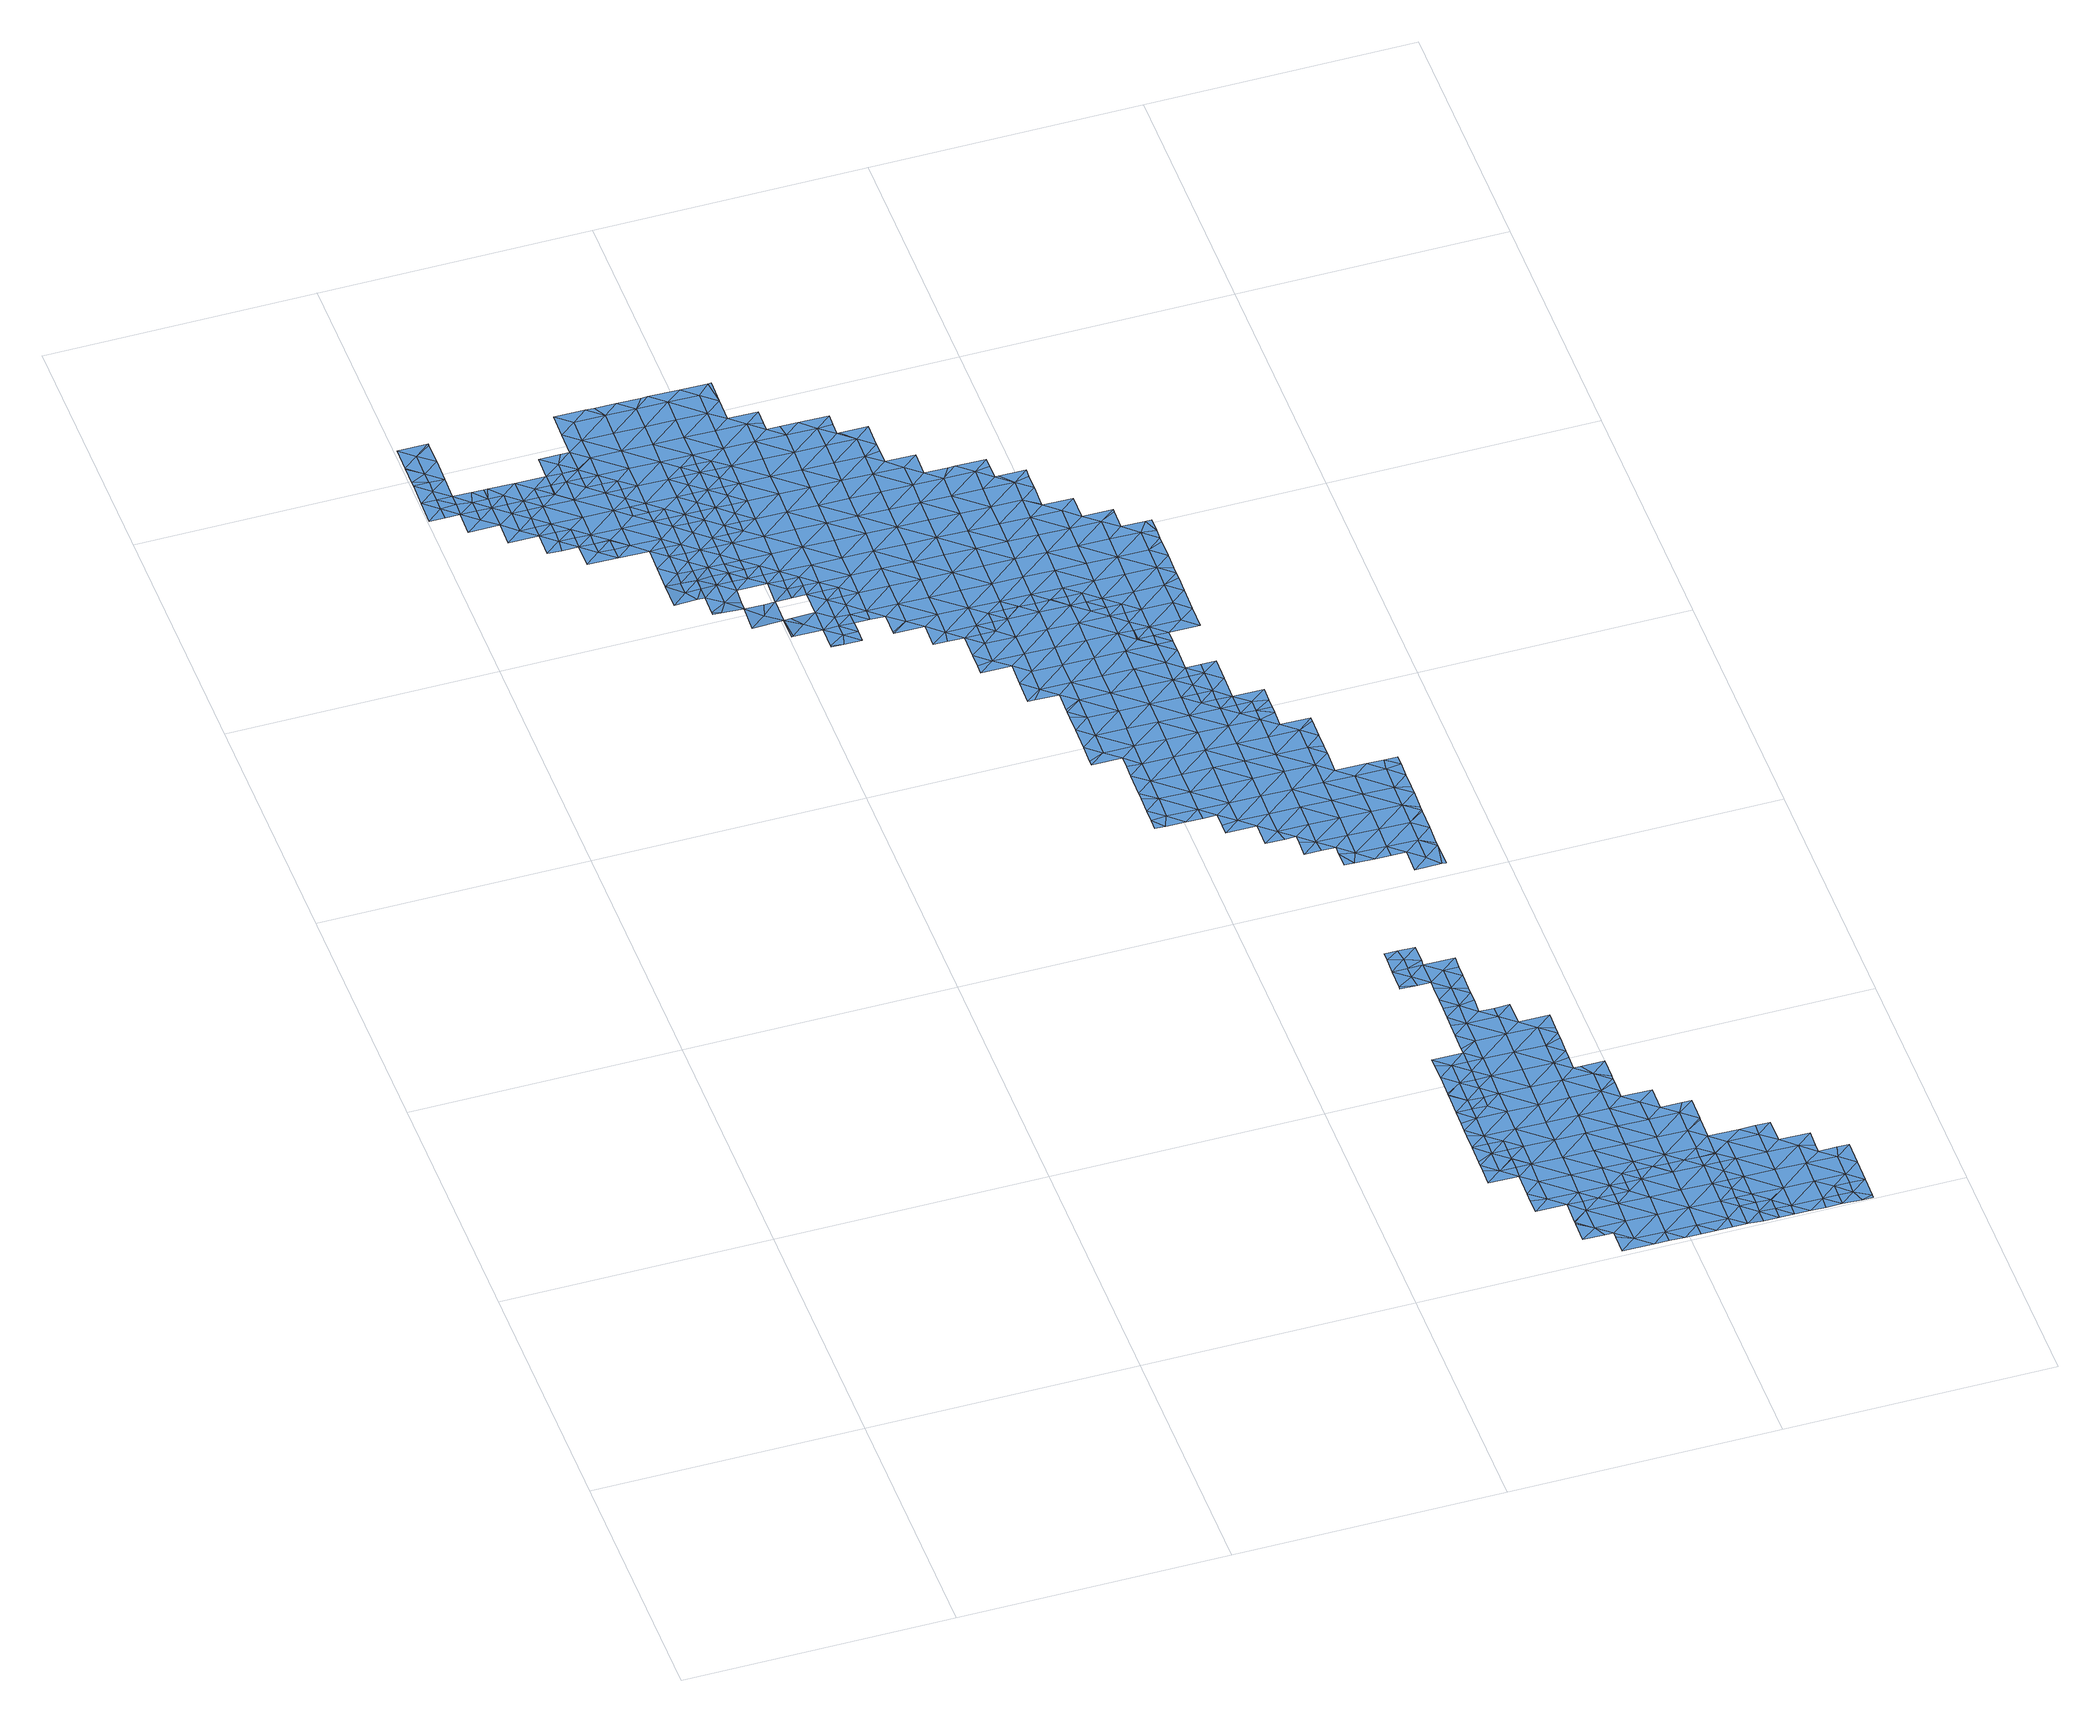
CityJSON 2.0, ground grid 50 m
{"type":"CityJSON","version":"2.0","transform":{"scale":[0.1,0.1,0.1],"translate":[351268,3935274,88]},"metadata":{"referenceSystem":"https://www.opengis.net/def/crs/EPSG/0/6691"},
"CityObjects":{
"waterbody1":{"type":"WaterBody","attributes":{"name":"3","class":"1140","function":"1","WaterBodyRiverFloodingRiskAttribute.description":"2","WaterBodyRiverFloodingRiskAttribute.rankOrg":"3","WaterBodyRiverFloodingRiskAttribute.adminType":"2","WaterBodyRiverFloodingRiskAttribute.scale":"L2"},"geometry":[{"type":"MultiSurface","lod":"1","boundaries":[[[0,1,2]],[[3,0,2]],[[1,4,2]],[[2,4,5]],[[5,4,6]],[[3,2,7]],[[5,7,2]]]}]},
"waterbody2":{"type":"WaterBody","attributes":{"name":"3","class":"1140","function":"1","WaterBodyRiverFloodingRiskAttribute.description":"2","WaterBodyRiverFloodingRiskAttribute.rankOrg":"2","WaterBodyRiverFloodingRiskAttribute.adminType":"2","WaterBodyRiverFloodingRiskAttribute.scale":"L2"},"geometry":[{"type":"MultiSurface","lod":"1","boundaries":[[[5,6,8]],[[9,10,8]],[[10,7,8]],[[7,5,8]],[[6,11,8]],[[8,11,9]]]}]},
"waterbody3":{"type":"WaterBody","attributes":{"name":"3","class":"1140","function":"1","WaterBodyRiverFloodingRiskAttribute.description":"2","WaterBodyRiverFloodingRiskAttribute.rankOrg":"1","WaterBodyRiverFloodingRiskAttribute.adminType":"2","WaterBodyRiverFloodingRiskAttribute.scale":"L2"},"geometry":[{"type":"MultiSurface","lod":"1","boundaries":[[[12,13,14]],[[15,16,13]],[[17,18,16]],[[17,16,15]],[[16,19,13]],[[20,16,18]],[[16,20,19]],[[21,13,19]],[[14,13,21]],[[10,9,12]],[[11,15,13]],[[9,11,13]],[[12,9,13]]]}]},
"waterbody4":{"type":"WaterBody","attributes":{"name":"3","class":"1140","function":"1","WaterBodyRiverFloodingRiskAttribute.description":"2","WaterBodyRiverFloodingRiskAttribute.rankOrg":"2","WaterBodyRiverFloodingRiskAttribute.adminType":"2","WaterBodyRiverFloodingRiskAttribute.scale":"L2"},"geometry":[{"type":"MultiSurface","lod":"1","boundaries":[[[1,22,4]],[[23,22,1]],[[23,24,22]],[[25,26,27]],[[26,25,22]],[[22,25,6]],[[4,22,6]],[[26,22,24]]]}]},
"waterbody5":{"type":"WaterBody","attributes":{"name":"3","class":"1140","function":"1","WaterBodyRiverFloodingRiskAttribute.description":"2","WaterBodyRiverFloodingRiskAttribute.rankOrg":"3","WaterBodyRiverFloodingRiskAttribute.adminType":"2","WaterBodyRiverFloodingRiskAttribute.scale":"L2"},"geometry":[{"type":"MultiSurface","lod":"1","boundaries":[[[28,29,30]],[[31,1,32]],[[23,1,31]],[[24,23,31]],[[33,24,31]],[[24,33,30]],[[34,28,30]],[[32,33,31]],[[29,24,30]],[[35,36,37]],[[35,37,33]],[[33,37,30]],[[38,37,39]],[[38,34,30]],[[36,39,37]],[[38,30,37]]]}]},
"waterbody6":{"type":"WaterBody","attributes":{"name":"3","class":"1140","function":"1","WaterBodyRiverFloodingRiskAttribute.description":"2","WaterBodyRiverFloodingRiskAttribute.rankOrg":"3","WaterBodyRiverFloodingRiskAttribute.adminType":"2","WaterBodyRiverFloodingRiskAttribute.scale":"L2"},"geometry":[{"type":"MultiSurface","lod":"1","boundaries":[[[40,41,42]],[[41,43,42]],[[36,40,42]],[[44,42,43]],[[45,36,42]],[[42,46,45]],[[46,42,44]]]}]},
"waterbody7":{"type":"WaterBody","attributes":{"name":"3","class":"1140","function":"1","WaterBodyRiverFloodingRiskAttribute.description":"2","WaterBodyRiverFloodingRiskAttribute.rankOrg":"1","WaterBodyRiverFloodingRiskAttribute.adminType":"2","WaterBodyRiverFloodingRiskAttribute.scale":"L2"},"geometry":[{"type":"MultiSurface","lod":"1","boundaries":[[[47,48,28]],[[49,50,51]],[[52,50,53]],[[48,24,29]],[[49,54,53]],[[26,48,55]],[[47,28,53]],[[27,26,55]],[[24,48,26]],[[54,47,53]],[[49,53,50]],[[52,53,28]],[[29,28,48]],[[55,48,47]]]}]},
"waterbody8":{"type":"WaterBody","attributes":{"name":"3","class":"1140","function":"1","WaterBodyRiverFloodingRiskAttribute.description":"2","WaterBodyRiverFloodingRiskAttribute.rankOrg":"3","WaterBodyRiverFloodingRiskAttribute.adminType":"2","WaterBodyRiverFloodingRiskAttribute.scale":"L2"},"geometry":[{"type":"MultiSurface","lod":"1","boundaries":[[[56,57,58]],[[59,43,57]],[[60,57,56]],[[61,57,60]],[[57,61,59]],[[61,62,59]],[[58,57,43]]]}]},
"waterbody9":{"type":"WaterBody","attributes":{"name":"3","class":"1140","function":"1","WaterBodyRiverFloodingRiskAttribute.description":"2","WaterBodyRiverFloodingRiskAttribute.rankOrg":"1","WaterBodyRiverFloodingRiskAttribute.adminType":"2","WaterBodyRiverFloodingRiskAttribute.scale":"L2"},"geometry":[{"type":"MultiSurface","lod":"1","boundaries":[[[54,63,64]],[[63,54,65]],[[63,66,64]],[[65,67,63]],[[67,68,63]],[[66,63,68]],[[69,70,71]],[[72,70,73]],[[72,71,70]],[[73,74,67]],[[70,74,73]],[[67,74,68]],[[75,76,77]],[[69,78,70]],[[74,79,68]],[[77,80,81]],[[68,79,82]],[[77,76,80]],[[83,70,78]],[[84,81,80]],[[85,81,84]],[[78,85,84]],[[86,82,87]],[[76,88,80]],[[82,79,87]],[[74,70,83]],[[83,89,74]],[[78,84,83]],[[88,90,80]],[[79,74,89]],[[91,92,93]],[[94,92,88]],[[94,93,92]],[[95,96,97]],[[86,87,98]],[[92,90,88]],[[96,99,100]],[[101,79,89]],[[84,80,102]],[[84,103,83]],[[87,79,104]],[[91,105,92]],[[96,95,99]],[[103,89,83]],[[99,106,100]],[[104,79,101]],[[80,90,102]],[[107,106,108]],[[107,100,106]],[[98,87,104]],[[105,109,92]],[[95,110,99]],[[109,111,92]],[[92,111,90]],[[103,84,102]],[[112,108,106]],[[98,104,113]],[[103,114,89]],[[111,115,90]],[[89,116,101]],[[115,117,90]],[[90,117,102]],[[110,118,99]],[[99,118,106]],[[119,110,120]],[[120,121,119]],[[122,104,101]],[[119,121,123]],[[124,125,102]],[[112,106,126]],[[119,118,110]],[[113,104,127]],[[116,89,114]],[[102,117,124]],[[128,126,106]],[[103,102,125]],[[123,129,119]],[[130,114,103]],[[122,101,116]],[[106,118,128]],[[128,131,126]],[[127,104,122]],[[132,118,119]],[[133,134,135]],[[128,136,131]],[[103,125,130]],[[137,119,129]],[[138,135,134]],[[139,130,125]],[[140,131,136]],[[130,141,114]],[[114,142,116]],[[129,138,134]],[[143,140,136]],[[144,127,122]],[[118,132,128]],[[136,145,143]],[[137,129,134]],[[146,122,116]],[[147,145,148]],[[147,143,145]],[[149,150,151]],[[133,152,134]],[[153,144,122]],[[154,155,151]],[[139,156,130]],[[119,137,132]],[[142,114,141]],[[145,157,148]],[[157,158,159]],[[128,160,136]],[[159,148,157]],[[161,137,134]],[[151,150,154]],[[152,161,134]],[[162,160,128]],[[154,163,155]],[[164,141,130]],[[163,152,165]],[[162,128,132]],[[146,116,142]],[[165,155,163]],[[136,166,145]],[[153,122,146]],[[167,158,168]],[[158,157,168]],[[156,167,168]],[[163,161,152]],[[154,150,169]],[[137,170,132]],[[130,156,164]],[[145,166,157]],[[161,170,137]],[[171,172,173]],[[164,174,141]],[[141,175,142]],[[156,168,164]],[[176,163,154]],[[177,168,157]],[[172,171,169]],[[174,175,141]],[[178,154,169]],[[136,160,166]],[[179,153,146]],[[170,180,132]],[[132,181,162]],[[180,181,132]],[[171,178,169]],[[162,181,160]],[[146,142,175]],[[163,182,161]],[[183,164,168]],[[157,166,177]],[[171,173,184]],[[177,185,168]],[[186,179,146]],[[176,154,178]],[[176,182,163]],[[187,166,160]],[[161,188,170]],[[189,174,164]],[[186,146,175]],[[190,178,171]],[[191,192,193]],[[194,187,160]],[[187,177,166]],[[195,180,170]],[[190,171,184]],[[194,160,181]],[[168,185,183]],[[184,193,192]],[[175,174,196]],[[197,176,178]],[[161,182,188]],[[175,198,186]],[[189,164,183]],[[199,179,186]],[[190,184,192]],[[187,200,177]],[[196,174,189]],[[175,196,198]],[[191,201,192]],[[197,182,176]],[[181,180,195]],[[198,199,186]],[[202,178,190]],[[200,203,177]],[[170,188,195]],[[181,204,194]],[[185,177,203]],[[197,178,202]],[[205,189,183]],[[189,206,196]],[[207,188,182]],[[183,185,203]],[[199,198,208]],[[192,209,190]],[[197,207,182]],[[181,195,204]],[[204,210,194]],[[192,201,211]],[[190,209,202]],[[210,212,194]],[[212,200,187]],[[189,205,213]],[[188,214,195]],[[187,194,212]],[[205,183,215]],[[183,203,215]],[[189,213,206]],[[201,216,211]],[[214,204,195]],[[192,211,209]],[[209,217,202]],[[202,218,197]],[[188,207,219]],[[212,220,200]],[[200,221,203]],[[205,215,222]],[[216,223,211]],[[217,218,202]],[[218,207,197]],[[188,219,214]],[[224,210,204]],[[225,226,211]],[[225,211,223]],[[209,211,226]],[[227,204,214]],[[222,215,228]],[[218,229,207]],[[200,220,221]],[[210,230,212]],[[209,226,231]],[[215,203,232]],[[224,204,227]],[[224,230,210]],[[232,203,221]],[[219,233,214]],[[209,234,217]],[[219,207,233]],[[228,215,232]],[[212,235,220]],[[209,231,236]],[[233,207,229]],[[230,235,212]],[[237,236,231]],[[238,227,214]],[[233,239,214]],[[234,209,236]],[[218,217,234]],[[232,240,228]],[[241,229,218]],[[232,221,242]],[[221,220,243]],[[237,244,236]],[[245,241,218]],[[246,240,232]],[[229,241,233]],[[214,239,238]],[[232,242,246]],[[218,234,245]],[[220,235,243]],[[224,227,247]],[[242,221,243]],[[248,236,244]],[[230,249,235]],[[247,227,238]],[[250,234,236]],[[230,224,247]],[[251,242,243]],[[252,236,248]],[[247,253,230]],[[252,250,236]],[[254,238,239]],[[235,255,243]],[[256,255,235]],[[230,253,249]],[[257,233,241]],[[258,251,243]],[[235,249,256]],[[239,233,254]],[[252,248,259]],[[250,260,234]],[[254,233,257]],[[258,243,255]],[[245,234,260]],[[238,261,247]],[[262,253,247]],[[259,263,252]],[[241,245,260]],[[264,261,238]],[[265,249,253]],[[264,238,254]],[[261,262,247]],[[257,241,266]],[[266,241,260]],[[265,253,262]],[[252,267,250]],[[268,267,252]],[[252,263,268]],[[269,264,254]],[[263,270,268]],[[250,271,260]],[[257,266,272]],[[254,257,269]],[[268,270,273]],[[274,262,261]],[[267,271,250]],[[269,257,272]],[[275,266,260]],[[269,276,264]],[[264,277,261]],[[273,278,268]],[[277,279,261]],[[274,261,279]],[[280,267,268]],[[275,260,271]],[[281,282,283]],[[284,278,281]],[[264,276,277]],[[280,268,278]],[[272,266,285]],[[281,283,284]],[[285,266,275]],[[286,287,288]],[[289,276,269]],[[280,290,267]],[[280,278,284]],[[269,272,291]],[[283,292,284]],[[271,267,290]],[[276,293,277]],[[291,272,285]],[[291,289,269]],[[294,279,277]],[[295,275,271]],[[287,286,296]],[[290,297,271]],[[298,287,296]],[[296,286,299]],[[293,300,277]],[[296,301,298]],[[276,289,293]],[[302,280,284]],[[275,295,285]],[[303,298,301]],[[294,277,300]],[[292,303,301]],[[299,304,296]],[[305,302,284]],[[284,292,305]],[[295,271,297]],[[306,290,280]],[[307,293,289]],[[291,285,308]],[[309,308,285]],[[292,301,305]],[[310,289,291]],[[311,310,291]],[[302,306,280]],[[311,291,308]],[[312,301,296]],[[313,307,289]],[[309,285,295]],[[314,296,304]],[[297,290,306]],[[315,305,301]],[[316,289,310]],[[317,295,297]],[[306,318,297]],[[313,289,316]],[[312,296,314]],[[318,317,297]],[[319,308,309]],[[320,302,305]],[[309,295,321]],[[314,304,322]],[[315,301,312]],[[315,320,305]],[[320,306,302]],[[319,309,321]],[[321,295,317]],[[312,314,323]],[[314,322,323]],[[324,317,318]],[[317,325,321]],[[326,312,323]],[[315,312,326]],[[327,306,320]],[[318,306,328]],[[315,329,320]],[[328,306,327]],[[318,328,324]],[[315,326,330]],[[331,317,324]],[[329,315,330]],[[325,317,331]],[[332,320,329]],[[327,320,333]],[[320,332,333]],[[327,333,334]],[[328,327,335]],[[324,328,336]],[[327,334,335]],[[337,328,335]],[[336,328,337]],[[336,337,338]]]}]},
"waterbody10":{"type":"WaterBody","attributes":{"name":"3","class":"1140","function":"1","WaterBodyRiverFloodingRiskAttribute.description":"2","WaterBodyRiverFloodingRiskAttribute.rankOrg":"1","WaterBodyRiverFloodingRiskAttribute.adminType":"2","WaterBodyRiverFloodingRiskAttribute.scale":"L2"},"geometry":[{"type":"MultiSurface","lod":"1","boundaries":[[[339,340,341]],[[341,340,342]],[[340,343,342]],[[343,344,342]],[[345,342,344]],[[346,342,345]],[[347,346,345]],[[346,341,342]]]}]},
"waterbody11":{"type":"WaterBody","attributes":{"name":"3","class":"1140","function":"1","WaterBodyRiverFloodingRiskAttribute.description":"2","WaterBodyRiverFloodingRiskAttribute.rankOrg":"3","WaterBodyRiverFloodingRiskAttribute.adminType":"2","WaterBodyRiverFloodingRiskAttribute.scale":"L2"},"geometry":[{"type":"MultiSurface","lod":"1","boundaries":[[[343,348,349]],[[343,340,348]],[[350,340,339]],[[350,348,340]],[[351,349,352]],[[352,349,348]],[[353,354,352]],[[354,355,352]],[[352,355,356]],[[353,348,350]],[[353,352,348]],[[356,351,352]]]}]},
"waterbody12":{"type":"WaterBody","attributes":{"name":"3","class":"1140","function":"1","WaterBodyRiverFloodingRiskAttribute.description":"2","WaterBodyRiverFloodingRiskAttribute.rankOrg":"2","WaterBodyRiverFloodingRiskAttribute.adminType":"2","WaterBodyRiverFloodingRiskAttribute.scale":"L2"},"geometry":[{"type":"MultiSurface","lod":"1","boundaries":[[[357,148,358]],[[147,148,357]],[[148,159,358]],[[115,111,358]],[[115,358,117]],[[124,117,359]],[[125,124,359]],[[85,78,360]],[[361,362,75]],[[361,363,362]],[[363,93,362]],[[364,62,361]],[[62,365,361]],[[61,365,62]],[[76,75,362]],[[93,94,362]],[[366,105,91]],[[109,357,111]],[[143,147,357]],[[140,143,367]],[[108,112,367]],[[366,108,105]],[[91,93,366]],[[93,363,355]],[[356,355,363]],[[365,363,361]],[[60,365,61]],[[59,62,364]],[[28,34,368]],[[52,28,368]],[[50,52,368]],[[69,360,78]],[[139,125,359]],[[359,156,139]],[[117,358,359]],[[159,158,358]],[[369,370,371]],[[371,370,96]],[[369,371,339]],[[350,339,371]],[[96,370,97]],[[372,51,50]],[[73,67,65]],[[158,359,358]],[[359,158,167]],[[167,156,359]],[[69,71,360]],[[372,360,71]],[[372,50,368]],[[372,373,51]],[[54,49,65]],[[73,65,373]],[[71,373,372]],[[71,72,373]],[[72,73,373]],[[51,373,49]],[[65,49,373]],[[43,364,44]],[[43,59,364]],[[60,56,365]],[[56,351,365]],[[365,351,363]],[[351,356,363]],[[355,366,93]],[[131,112,126]],[[112,131,367]],[[367,131,140]],[[357,367,143]],[[105,367,357]],[[108,367,105]],[[109,105,357]],[[357,358,111]],[[94,88,362]],[[362,88,76]],[[85,360,81]],[[77,81,374]],[[75,77,374]],[[361,75,374]],[[374,364,361]],[[354,375,355]],[[364,46,44]],[[364,376,46]],[[46,376,377]],[[45,46,377]],[[377,36,45]],[[39,36,377]],[[377,38,39]],[[368,377,376]],[[374,376,364]],[[374,81,360]],[[371,375,353]],[[100,375,371]],[[372,374,360]],[[372,376,374]],[[376,372,368]],[[100,107,375]],[[100,371,96]],[[350,371,353]],[[354,353,375]],[[34,38,368]],[[377,368,38]],[[375,366,355]],[[366,375,108]],[[107,108,375]]]}]},
"waterbody13":{"type":"WaterBody","attributes":{"name":"3","class":"1140","function":"1","WaterBodyRiverFloodingRiskAttribute.description":"2","WaterBodyRiverFloodingRiskAttribute.rankOrg":"3","WaterBodyRiverFloodingRiskAttribute.adminType":"2","WaterBodyRiverFloodingRiskAttribute.scale":"L2"},"geometry":[{"type":"MultiSurface","lod":"1","boundaries":[[[97,370,378]],[[379,380,381]],[[381,380,382]],[[380,347,383]],[[339,341,346]],[[339,346,379]],[[379,346,347]],[[384,380,383]],[[385,380,384]],[[385,382,380]],[[384,383,386]],[[379,370,369]],[[369,339,379]],[[380,379,347]],[[378,379,381]],[[370,379,378]]]}]},
"waterbody14":{"type":"WaterBody","attributes":{"name":"3","class":"1140","function":"1","WaterBodyRiverFloodingRiskAttribute.description":"2","WaterBodyRiverFloodingRiskAttribute.rankOrg":"1","WaterBodyRiverFloodingRiskAttribute.adminType":"2","WaterBodyRiverFloodingRiskAttribute.scale":"L2"},"geometry":[{"type":"MultiSurface","lod":"1","boundaries":[[[387,388,389]],[[390,385,389]],[[389,385,387]],[[389,388,391]],[[391,390,389]]]}]},
"waterbody15":{"type":"WaterBody","attributes":{"name":"3","class":"1140","function":"1","WaterBodyRiverFloodingRiskAttribute.description":"2","WaterBodyRiverFloodingRiskAttribute.rankOrg":"2","WaterBodyRiverFloodingRiskAttribute.adminType":"2","WaterBodyRiverFloodingRiskAttribute.scale":"L2"},"geometry":[{"type":"MultiSurface","lod":"1","boundaries":[[[95,97,392]],[[110,392,120]],[[120,392,121]],[[392,378,381]],[[392,110,95]],[[392,381,121]],[[378,392,97]]]}]},
"waterbody16":{"type":"WaterBody","attributes":{"name":"3","class":"1140","function":"1","WaterBodyRiverFloodingRiskAttribute.description":"2","WaterBodyRiverFloodingRiskAttribute.rankOrg":"1","WaterBodyRiverFloodingRiskAttribute.adminType":"2","WaterBodyRiverFloodingRiskAttribute.scale":"L2"},"geometry":[{"type":"MultiSurface","lod":"1","boundaries":[[[393,394,395]],[[396,397,394]],[[388,398,396]],[[393,388,394]],[[396,394,388]],[[395,394,397]]]}]},
"waterbody17":{"type":"WaterBody","attributes":{"name":"3","class":"1140","function":"1","WaterBodyRiverFloodingRiskAttribute.description":"2","WaterBodyRiverFloodingRiskAttribute.rankOrg":"2","WaterBodyRiverFloodingRiskAttribute.adminType":"2","WaterBodyRiverFloodingRiskAttribute.scale":"L2"},"geometry":[{"type":"MultiSurface","lod":"1","boundaries":[[[399,138,400]],[[129,123,400]],[[399,135,138]],[[123,121,400]],[[391,400,121]],[[138,129,400]],[[400,391,399]]]}]},
"waterbody18":{"type":"WaterBody","attributes":{"name":"3","class":"1140","function":"1","WaterBodyRiverFloodingRiskAttribute.description":"2","WaterBodyRiverFloodingRiskAttribute.rankOrg":"3","WaterBodyRiverFloodingRiskAttribute.adminType":"2","WaterBodyRiverFloodingRiskAttribute.scale":"L2"},"geometry":[{"type":"MultiSurface","lod":"1","boundaries":[[[149,401,402]],[[402,401,403]],[[401,397,403]],[[404,405,406]],[[403,405,404]],[[404,407,403]],[[405,403,397]],[[402,403,407]]]}]},
"waterbody19":{"type":"WaterBody","attributes":{"name":"3","class":"1140","function":"1","WaterBodyRiverFloodingRiskAttribute.description":"2","WaterBodyRiverFloodingRiskAttribute.rankOrg":"2","WaterBodyRiverFloodingRiskAttribute.adminType":"2","WaterBodyRiverFloodingRiskAttribute.scale":"L2"},"geometry":[{"type":"MultiSurface","lod":"1","boundaries":[[[395,397,408]],[[152,133,409]],[[409,135,395]],[[133,135,409]],[[408,409,395]],[[408,155,409]],[[155,408,151]],[[151,401,149]],[[408,397,401]],[[401,151,408]],[[165,152,409]],[[155,165,409]]]}]},
"waterbody20":{"type":"WaterBody","attributes":{"name":"3","class":"1140","function":"1","WaterBodyRiverFloodingRiskAttribute.description":"2","WaterBodyRiverFloodingRiskAttribute.rankOrg":"1","WaterBodyRiverFloodingRiskAttribute.adminType":"2","WaterBodyRiverFloodingRiskAttribute.scale":"L2"},"geometry":[{"type":"MultiSurface","lod":"1","boundaries":[[[410,411,412]],[[413,414,415]],[[416,413,417]],[[417,413,410]],[[410,418,417]],[[419,410,415]],[[411,410,419]],[[420,418,410]],[[410,413,415]],[[410,412,420]],[[421,422,413]],[[414,413,422]],[[423,421,413]],[[423,413,416]]]}]},
"waterbody21":{"type":"WaterBody","attributes":{"name":"3","class":"1140","function":"1","WaterBodyRiverFloodingRiskAttribute.description":"2","WaterBodyRiverFloodingRiskAttribute.rankOrg":"1","WaterBodyRiverFloodingRiskAttribute.adminType":"2","WaterBodyRiverFloodingRiskAttribute.scale":"L2"},"geometry":[{"type":"MultiSurface","lod":"1","boundaries":[[[424,425,426]],[[427,428,429]],[[426,425,430]],[[431,429,432]],[[431,427,429]],[[426,433,434]],[[428,435,429]],[[435,428,436]],[[433,426,430]],[[435,437,429]],[[438,439,437]],[[429,437,439]],[[439,434,440]],[[439,432,429]],[[439,426,434]],[[439,440,432]],[[439,441,426]],[[441,439,438]],[[441,424,426]]]}]},
"waterbody22":{"type":"WaterBody","attributes":{"name":"3","class":"1140","function":"1","WaterBodyRiverFloodingRiskAttribute.description":"2","WaterBodyRiverFloodingRiskAttribute.rankOrg":"1","WaterBodyRiverFloodingRiskAttribute.adminType":"2","WaterBodyRiverFloodingRiskAttribute.scale":"L2"},"geometry":[{"type":"MultiSurface","lod":"1","boundaries":[[[442,443,444]],[[445,446,447]],[[448,442,449]],[[442,448,443]],[[444,443,445]],[[446,445,443]],[[446,443,450]],[[448,450,443]]]}]},
"waterbody23":{"type":"WaterBody","attributes":{"name":"3","class":"1140","function":"1","WaterBodyRiverFloodingRiskAttribute.description":"2","WaterBodyRiverFloodingRiskAttribute.rankOrg":"1","WaterBodyRiverFloodingRiskAttribute.adminType":"2","WaterBodyRiverFloodingRiskAttribute.scale":"L2"},"geometry":[{"type":"MultiSurface","lod":"1","boundaries":[[[451,452,453]],[[454,455,456]],[[457,455,454]],[[455,457,458]],[[457,459,458]],[[457,460,459]],[[461,460,457]],[[458,459,462]],[[458,462,463]],[[463,462,464]],[[462,465,466]],[[462,467,465]],[[465,467,468]],[[469,468,467]],[[470,471,466]],[[471,472,466]],[[464,462,466]],[[473,463,474]],[[475,474,464]],[[475,464,476]],[[477,476,478]],[[476,472,478]],[[479,478,480]],[[481,480,478]],[[482,481,478]],[[480,483,479]],[[473,484,463]],[[463,484,485]],[[485,484,486]],[[486,487,485]],[[488,489,487]],[[487,489,485]],[[489,490,485]],[[491,455,490]],[[455,485,490]],[[477,478,479]],[[492,493,467]],[[494,492,467]],[[494,495,492]],[[494,453,495]],[[459,453,494]],[[472,482,478]],[[466,472,476]],[[496,470,465]],[[465,468,496]],[[465,470,466]],[[464,466,476]],[[474,463,464]],[[485,458,463]],[[455,458,485]],[[497,457,454]],[[460,453,459]],[[498,499,500]],[[500,499,501]],[[500,501,502]],[[502,495,500]],[[495,503,500]],[[503,504,500]],[[503,505,504]],[[506,505,503]],[[507,506,503]],[[507,503,452]],[[504,498,500]],[[453,452,503]],[[459,494,462]],[[503,495,453]],[[492,495,502]],[[508,492,502]],[[494,467,462]],[[493,469,467]],[[492,509,493]],[[492,508,509]],[[451,453,460]],[[491,456,455]],[[457,510,461]],[[497,510,457]]]}]},
"waterbody24":{"type":"WaterBody","attributes":{"name":"3","class":"1140","function":"1","WaterBodyRiverFloodingRiskAttribute.description":"2","WaterBodyRiverFloodingRiskAttribute.rankOrg":"2","WaterBodyRiverFloodingRiskAttribute.adminType":"2","WaterBodyRiverFloodingRiskAttribute.scale":"L2"},"geometry":[{"type":"MultiSurface","lod":"1","boundaries":[[[511,512,513]],[[514,515,516]],[[514,517,518]],[[519,520,521]],[[522,523,518]],[[520,524,521]],[[525,526,523]],[[527,528,526]],[[529,530,524]],[[531,532,530]],[[521,524,530]],[[521,530,532]],[[533,521,534]],[[521,532,534]],[[534,535,536]],[[537,535,534]],[[538,535,539]],[[540,539,535]],[[541,539,540]],[[541,542,539]],[[542,543,539]],[[544,543,542]],[[537,540,535]],[[545,537,534]],[[532,545,534]],[[530,546,531]],[[546,530,529]],[[547,548,549]],[[548,550,551]],[[522,525,523]],[[552,550,553]],[[554,555,522]],[[553,288,552]],[[287,552,288]],[[298,303,556]],[[550,552,551]],[[557,551,552]],[[283,282,556]],[[558,282,281]],[[559,557,560]],[[263,561,558]],[[562,563,561]],[[564,565,566]],[[564,566,201]],[[216,201,566]],[[223,216,566]],[[562,231,225]],[[259,561,263]],[[303,292,556]],[[556,292,283]],[[270,263,558]],[[259,248,561]],[[248,562,561]],[[244,562,248]],[[244,237,562]],[[237,231,562]],[[226,225,231]],[[225,223,562]],[[223,563,562]],[[566,563,223]],[[563,566,565]],[[567,563,565]],[[568,547,569]],[[570,569,547]],[[570,547,549]],[[570,549,571]],[[571,549,567]],[[557,559,551]],[[548,551,559]],[[549,548,559]],[[549,559,567]],[[567,559,560]],[[567,560,563]],[[563,560,561]],[[561,560,558]],[[558,560,557]],[[572,573,574]],[[573,572,575]],[[576,577,578]],[[579,512,511]],[[580,512,579]],[[581,512,580]],[[512,581,582]],[[583,582,581]],[[584,583,585]],[[585,583,586]],[[587,585,586]],[[588,585,587]],[[588,589,585]],[[590,589,588]],[[591,589,590]],[[591,592,589]],[[589,592,584]],[[593,590,588]],[[593,588,594]],[[594,588,595]],[[595,588,587]],[[596,595,587]],[[597,595,596]],[[573,595,597]],[[598,573,597]],[[598,599,573]],[[599,598,600]],[[598,601,600]],[[601,598,602]],[[598,603,602]],[[602,603,604]],[[603,605,604]],[[605,603,606]],[[603,607,606]],[[597,607,603]],[[606,607,608]],[[607,609,608]],[[596,609,607]],[[609,596,610]],[[609,610,611]],[[610,612,611]],[[610,586,612]],[[586,581,612]],[[581,613,612]],[[612,613,614]],[[613,615,614]],[[613,577,615]],[[613,580,577]],[[577,580,578]],[[580,616,578]],[[617,578,616]],[[578,617,516]],[[516,617,618]],[[619,620,621]],[[617,620,619]],[[620,617,622]],[[622,616,579]],[[623,622,579]],[[579,624,623]],[[625,626,627]],[[558,557,282]],[[282,557,556]],[[556,557,552]],[[556,552,298]],[[287,298,552]],[[288,628,286]],[[553,628,288]],[[628,553,629]],[[517,630,631]],[[625,627,599]],[[632,599,627]],[[599,632,574]],[[527,526,633]],[[528,529,524]],[[528,524,526]],[[526,524,523]],[[523,524,520]],[[523,520,518]],[[518,520,519]],[[518,519,514]],[[514,519,515]],[[515,519,533]],[[515,533,536]],[[515,536,576]],[[634,576,536]],[[635,577,576]],[[635,576,634]],[[538,635,634]],[[636,615,635]],[[637,615,636]],[[538,637,636]],[[638,637,538]],[[637,638,639]],[[640,641,614]],[[614,637,640]],[[637,639,640]],[[638,642,639]],[[538,636,635]],[[642,638,643]],[[643,638,543]],[[643,543,644]],[[645,646,640]],[[640,646,647]],[[648,641,647]],[[648,611,641]],[[649,565,650]],[[565,649,571]],[[651,628,652]],[[652,628,629]],[[653,652,629]],[[654,655,656]],[[655,657,656]],[[516,618,656]],[[514,516,656]],[[630,517,514]],[[658,611,648]],[[659,658,648]],[[608,658,659]],[[660,608,659]],[[608,660,661]],[[656,630,514]],[[661,662,608]],[[657,630,656]],[[663,522,518]],[[554,522,663]],[[554,629,553]],[[554,553,555]],[[555,553,550]],[[633,525,664]],[[633,526,525]],[[625,600,665]],[[665,626,625]],[[519,521,533]],[[533,534,536]],[[515,576,516]],[[536,535,634]],[[634,535,538]],[[638,538,539]],[[543,638,539]],[[644,543,544]],[[639,645,640]],[[640,647,641]],[[666,648,647]],[[666,667,648]],[[667,659,648]],[[644,544,668]],[[565,571,567]],[[650,565,564]],[[654,656,618]],[[619,618,617]],[[578,516,576]],[[617,616,622]],[[577,635,615]],[[614,615,637]],[[641,612,614]],[[611,612,641]],[[609,611,658]],[[608,609,658]],[[606,608,662]],[[605,669,604]],[[599,600,625]],[[598,597,603]],[[597,596,607]],[[596,587,610]],[[610,587,586]],[[589,584,585]],[[586,583,581]],[[580,613,581]],[[579,616,580]],[[624,579,511]],[[513,512,582]],[[592,591,670]],[[595,671,594]],[[595,575,671]],[[575,595,573]],[[573,599,574]],[[626,672,627]],[[673,674,525]],[[568,674,547]],[[522,673,525]],[[555,673,522]],[[273,270,558]],[[278,273,558]],[[281,278,558]],[[304,299,651]],[[299,286,628]],[[675,653,629]],[[675,676,677]],[[677,653,675]],[[631,676,517]],[[675,517,676]],[[675,518,517]],[[663,518,675]],[[554,663,675]],[[554,675,629]],[[555,550,673]],[[673,550,548]],[[673,548,547]],[[674,673,547]],[[674,664,525]],[[299,628,651]]]}]},
"waterbody25":{"type":"WaterBody","attributes":{"name":"3","class":"1140","function":"1","WaterBodyRiverFloodingRiskAttribute.description":"2","WaterBodyRiverFloodingRiskAttribute.rankOrg":"1","WaterBodyRiverFloodingRiskAttribute.adminType":"2","WaterBodyRiverFloodingRiskAttribute.scale":"L2"},"geometry":[{"type":"MultiSurface","lod":"1","boundaries":[[[678,655,679]],[[657,655,678]],[[678,630,657]],[[631,630,678]],[[679,680,681]],[[676,631,678]],[[676,681,677]],[[677,681,653]],[[676,678,681]],[[681,682,653]],[[678,679,681]],[[680,682,681]]]}]},
"waterbody26":{"type":"WaterBody","attributes":{"name":"3","class":"1140","function":"1","WaterBodyRiverFloodingRiskAttribute.description":"2","WaterBodyRiverFloodingRiskAttribute.rankOrg":"2","WaterBodyRiverFloodingRiskAttribute.adminType":"2","WaterBodyRiverFloodingRiskAttribute.scale":"L2"},"geometry":[{"type":"MultiSurface","lod":"1","boundaries":[[[683,425,424]],[[684,685,686]],[[687,688,689]],[[690,687,691]],[[692,693,691]],[[449,690,691]],[[690,449,442]],[[442,444,690]],[[694,695,696]],[[695,694,427]],[[428,427,694]],[[435,436,697]],[[697,436,698]],[[699,697,698]],[[700,701,702]],[[700,703,701]],[[704,703,700]],[[705,703,704]],[[703,705,699]],[[699,705,706]],[[705,707,706]],[[708,709,710]],[[711,707,712]],[[707,713,712]],[[712,713,714]],[[712,714,715]],[[712,715,683]],[[684,683,715]],[[683,684,425]],[[684,716,425]],[[686,716,684]],[[690,688,687]],[[690,444,688]],[[717,691,693]],[[691,717,449]],[[706,707,711]],[[718,719,720]],[[721,722,717]],[[721,717,723]],[[723,693,724]],[[725,726,727]],[[726,725,728]],[[729,728,714]],[[729,714,730]],[[730,714,731]],[[707,732,733]],[[732,707,734]],[[735,736,734]],[[736,735,737]],[[735,738,737]],[[738,735,739]],[[740,741,742]],[[740,743,741]],[[743,740,744]],[[743,744,745]],[[746,747,748]],[[488,748,747]],[[749,488,747]],[[489,488,749]],[[473,750,484]],[[484,750,751]],[[751,750,752]],[[750,753,752]],[[750,754,753]],[[754,474,475]],[[475,477,754]],[[754,479,753]],[[479,483,753]],[[477,479,754]],[[475,476,477]],[[750,474,754]],[[473,474,750]],[[487,486,751]],[[487,751,748]],[[748,751,755]],[[748,755,756]],[[756,755,757]],[[756,757,758]],[[759,760,761]],[[761,762,759]],[[763,764,765]],[[766,767,768]],[[769,768,767]],[[770,761,765]],[[771,765,761]],[[768,772,773]],[[774,773,772]],[[480,774,772]],[[481,774,480]],[[775,460,461]],[[497,454,776]],[[776,454,777]],[[776,777,778]],[[778,779,776]],[[779,778,780]],[[779,780,781]],[[782,781,783]],[[782,783,784]],[[782,784,785]],[[784,720,785]],[[506,785,720]],[[506,507,785]],[[719,786,720]],[[416,417,787]],[[783,418,420]],[[420,412,783]],[[418,783,417]],[[417,783,787]],[[783,702,787]],[[422,421,788]],[[422,788,789]],[[789,788,696]],[[696,788,694]],[[788,698,694]],[[709,708,790]],[[694,436,428]],[[436,694,698]],[[791,685,792]],[[686,685,791]],[[700,702,780]],[[780,793,700]],[[700,793,794]],[[794,793,795]],[[793,796,795]],[[778,796,793]],[[796,740,795]],[[795,740,797]],[[797,798,799]],[[800,801,704]],[[704,801,739]],[[794,800,704]],[[794,799,800]],[[799,798,800]],[[799,795,797]],[[794,795,799]],[[704,700,794]],[[705,704,735]],[[701,703,699]],[[706,697,699]],[[685,684,715]],[[685,715,725]],[[790,685,725]],[[708,685,790]],[[708,792,685]],[[802,792,708]],[[803,802,708]],[[693,803,708]],[[692,803,693]],[[708,710,693]],[[717,722,449]],[[717,693,723]],[[724,693,710]],[[727,790,725]],[[715,728,725]],[[715,714,728]],[[713,731,714]],[[804,731,713]],[[713,733,804]],[[707,733,713]],[[707,705,734]],[[735,734,705]],[[739,735,704]],[[797,740,742]],[[796,744,740]],[[777,744,796]],[[744,777,749]],[[777,490,749]],[[491,490,777]],[[456,491,777]],[[747,745,744]],[[746,756,805]],[[749,747,744]],[[490,489,749]],[[486,484,751]],[[487,748,488]],[[751,752,755]],[[752,806,755]],[[752,771,806]],[[771,760,806]],[[807,806,760]],[[748,756,746]],[[757,755,806]],[[808,757,806]],[[805,756,758]],[[808,806,807]],[[762,761,770]],[[764,770,765]],[[761,760,771]],[[753,771,752]],[[483,772,753]],[[768,773,766]],[[480,772,483]],[[454,456,777]],[[796,778,777]],[[780,778,793]],[[781,780,702]],[[781,702,783]],[[783,412,784]],[[782,785,775]],[[785,452,775]],[[507,452,785]],[[451,775,452]],[[451,460,775]],[[720,786,506]],[[784,718,720]],[[412,718,784]],[[809,697,706]],[[697,809,437]],[[438,437,809]],[[438,809,441]],[[809,683,441]],[[441,683,424]],[[810,699,698]],[[699,810,701]],[[702,701,810]],[[421,423,788]],[[811,768,769]],[[763,765,811]],[[765,771,812]],[[812,771,753]],[[772,812,753]],[[812,772,768]],[[813,510,776]],[[813,775,510]],[[461,510,775]],[[779,781,813]],[[813,781,782]],[[787,423,416]],[[810,423,787]],[[810,788,423]],[[435,697,437]],[[698,788,810]],[[787,702,810]],[[809,706,711]],[[809,711,712]],[[809,712,683]],[[765,812,811]],[[812,768,811]],[[497,776,510]],[[813,776,779]],[[775,813,782]]]}]},
"waterbody27":{"type":"WaterBody","attributes":{"name":"3","class":"1140","function":"1","WaterBodyRiverFloodingRiskAttribute.description":"2","WaterBodyRiverFloodingRiskAttribute.rankOrg":"1","WaterBodyRiverFloodingRiskAttribute.adminType":"2","WaterBodyRiverFloodingRiskAttribute.scale":"L2"},"geometry":[{"type":"MultiSurface","lod":"1","boundaries":[[[619,814,815]],[[815,814,816]],[[816,655,815]],[[654,815,655]],[[618,815,654]],[[618,619,815]],[[619,621,814]]]}]},
"waterbody28":{"type":"WaterBody","attributes":{"name":"3","class":"1140","function":"1","WaterBodyRiverFloodingRiskAttribute.description":"2","WaterBodyRiverFloodingRiskAttribute.rankOrg":"1","WaterBodyRiverFloodingRiskAttribute.adminType":"2","WaterBodyRiverFloodingRiskAttribute.scale":"L2"},"geometry":[{"type":"MultiSurface","lod":"1","boundaries":[[[817,818,819]],[[769,767,820]],[[817,764,820]],[[764,763,820]],[[818,820,767]],[[817,820,818]],[[763,811,820]],[[820,811,769]]]}]}
},
"vertices":[
[30,2389,15],[57,2389,15],[29,2413,15],[1,2390,15],[58,2415,15],[30,2436,15],[58,2436,15],[2,2437,15],
[30,2459,15],[31,2482,15],[3,2482,15],[59,2481,15],
[3,2492,15],[31,2505,15],[3,2526,15],[60,2528,15],[32,2551,15],[60,2570,15],[60,2574,15],[3,2529,15],[4,2575,15],[3,2528,15],
[86,2412,15],[86,2389,15],[114,2388,15],[93,2435,15],[115,2411,15],[115,2435,15],
[171,2387,15],[142,2388,15],[142,2364,15],[85,2365,15],[56,2342,15],[114,2342,15],[170,2364,15],[113,2296,15],[169,2295,15],[141,2318,15],[170,2341,15],[169,2318,15],
[168,2249,15],[194,2248,15],[197,2271,15],[225,2248,15],[226,2271,15],[198,2295,15],[226,2294,15],
[171,2434,15],[143,2411,15],[228,2409,15],[227,2386,15],[228,2386,15],[199,2387,15],[199,2410,15],[228,2433,15],[122,2435,15],
[281,2200,15],[253,2224,15],[225,2201,15],[253,2247,15],[281,2223,15],[281,2246,15],[282,2247,15],
[257,2455,15],[229,2478,15],[256,2432,15],[268,2478,15],[285,2432,15],[285,2477,15],[312,2385,15],[313,2408,15],[284,2385,15],[284,2409,15],[285,2431,15],[314,2454,15],[339,2292,15],[367,2292,15],[340,2315,15],[341,2384,15],[314,2500,15],[368,2315,15],[340,2338,15],[286,2524,15],[369,2407,15],[369,2361,15],[341,2361,15],[287,2571,15],[315,2547,15],[396,2291,15],[370,2453,15],[425,2314,15],[423,2244,15],[424,2268,15],[395,2245,15],[395,2268,15],[478,2105,15],[450,2128,15],[450,2105,15],[344,2570,15],[478,2128,15],[450,2152,15],[371,2499,15],[425,2360,15],[426,2406,15],[372,2546,15],[452,2244,15],[479,2174,15],[451,2174,15],[451,2197,15],[452,2267,15],[506,2104,15],[453,2290,15],[479,2197,15],[360,2569,15],[427,2452,15],[453,2313,15],[428,2498,15],[453,2336,15],[535,2127,15],[534,2080,15],[505,2081,15],[505,2058,15],[428,2545,15],[534,2057,15],[454,2359,15],[454,2382,15],[507,2196,15],[400,2569,15],[536,2173,15],[562,2057,15],[483,2405,15],[507,2197,15],[591,2126,15],[589,2011,15],[590,2033,15],[561,2011,15],[536,2219,15],[591,2079,15],[562,2034,15],[482,2382,15],[508,2220,15],[483,2451,15],[484,2497,15],[508,2243,15],[444,2568,15],[537,2266,15],[485,2544,15],[509,2266,15],[509,2289,15],[616,1917,15],[644,1917,15],[616,1940,15],[618,2010,15],[457,2568,15],[645,1940,15],[617,1964,15],[510,2381,15],[538,2312,15],[510,2335,15],[509,2312,15],[593,2218,15],[647,2033,15],[592,2172,15],[646,1986,15],[539,2404,15],[617,1987,15],[594,2265,15],[510,2358,15],[539,2358,15],[673,1916,15],[647,2079,15],[701,1893,15],[672,1873,15],[672,1871,15],[540,2450,15],[541,2496,15],[702,1986,15],[594,2311,15],[702,1939,15],[514,2567,15],[648,2125,15],[649,2171,15],[703,2032,15],[596,2403,15],[729,1870,15],[595,2357,15],[542,2543,15],[650,2264,15],[704,2078,15],[597,2449,15],[758,1892,15],[753,1823,15],[757,1846,15],[728,1823,15],[650,2217,15],[705,2124,15],[569,2473,15],[759,1985,15],[570,2519,15],[565,2566,15],[651,2310,15],[785,1822,15],[758,1938,15],[652,2356,15],[705,2170,15],[625,2426,15],[625,2472,15],[760,2031,15],[571,2566,15],[814,1891,15],[706,2216,15],[813,1845,15],[707,2263,15],[625,2443,15],[761,2123,15],[653,2402,15],[813,1822,15],[815,1937,15],[816,1984,15],[761,2077,15],[708,2309,15],[709,2355,15],[649,2426,15],[841,1821,15],[763,2215,15],[842,1845,15],[842,1867,15],[762,2169,15],[682,2425,15],[816,2030,15],[764,2262,15],[842,1868,15],[709,2401,15],[817,2076,15],[872,1936,15],[764,2308,15],[871,1890,15],[870,1867,15],[819,2168,15],[818,2122,15],[738,2424,15],[873,2029,15],[737,2378,15],[765,2354,15],[898,1867,15],[872,1983,15],[737,2401,15],[820,2214,15],[899,1867,15],[793,2285,15],[928,1935,15],[741,2378,15],[927,1889,15],[820,2261,15],[875,2121,15],[793,2330,15],[793,2313,15],[874,2075,15],[794,2377,15],[927,1866,15],[929,1982,15],[876,2213,15],[848,2237,15],[955,1866,15],[875,2167,15],[849,2284,15],[930,2028,15],[985,1934,15],[984,1888,15],[931,2120,15],[956,1866,15],[986,1981,15],[931,2074,15],[984,1865,15],[891,2236,15],[986,2027,15],[932,2166,15],[933,2212,15],[1012,1865,15],[905,2236,15],[1041,1887,15],[1012,1842,15],[1012,1818,15],[1040,1818,15],[1040,1841,15],[987,2073,15],[1067,1725,15],[1067,1748,15],[1066,1725,15],[989,2165,15],[1042,1933,15],[988,2119,15],[1068,1817,15],[961,2189,15],[961,2235,15],[1043,2026,15],[1095,1748,15],[1042,1980,15],[1067,1771,15],[1095,1725,15],[961,2217,15],[1096,1794,15],[1097,1886,15],[1067,1794,15],[1123,1724,15],[1097,1840,15],[1098,1932,15],[968,2189,15],[1016,2096,15],[1044,2072,15],[1017,2142,15],[1016,2099,15],[1153,1793,15],[1018,2188,15],[1152,1747,15],[1153,1839,15],[1017,2172,15],[1100,2025,15],[1099,1979,15],[1072,2095,15],[1154,1885,15],[1072,2048,15],[1180,1724,15],[1180,1769,15],[1128,2002,15],[1129,2047,15],[1181,1816,15],[1155,1931,15],[1156,1978,15],[1182,1862,15],[1182,1848,15],[1129,2041,15],[1182,1875,15],[1183,1908,15],[1183,1943,15],[1183,1954,15],[1172,2001,15],[1184,1974,15],[1184,2001,15],
[393,2106,13],[364,2107,13],[392,2106,13],[364,2083,12],[336,2107,14],[336,2060,12],[378,2060,13],[392,2083,13],[392,2059,14],
[365,2130,15],[337,2154,15],[393,2129,15],[338,2199,15],[366,2176,15],[393,2153,15],[394,2175,15],[394,2198,15],[366,2199,15],
[480,2267,15],[481,2313,15],[482,2359,15],[312,2362,15],[310,2269,15],[367,2268,15],[366,2222,15],[254,2270,15],[310,2223,15],[423,2221,15],[480,2220,15],[199,2363,15],[421,2106,15],[449,2105,15],[421,2129,15],[255,2362,15],[256,2409,15],[311,2315,15],[422,2175,15],[255,2316,15],[198,2317,15],
[449,2082,15],[421,2082,15],[420,2036,15],[449,2059,15],[448,2029,13],[391,2020,15],[406,2014,14],[448,2013,12],[391,2014,15],
[447,1966,9],[504,1966,11],[476,1989,9],[483,2012,12],[504,2012,13],
[477,2081,15],
[517,1965,12],[532,1942,14],[561,1965,14],[506,1919,14],[560,1918,14],[503,1919,14],
[534,2012,14],[533,2034,15],
[588,1918,15],[616,1895,15],[588,1895,15],[582,1872,15],[559,1875,15],[559,1873,15],[615,1872,15],
[588,1941,15],[589,1987,15],
[1240,266,12],[1212,243,12],[1268,242,12],[1241,312,12],[1213,298,12],[1213,289,12],[1269,312,12],[1269,289,12],[1269,288,12],[1213,276,12],[1269,265,12],[1242,336,12],[1214,336,12],[1270,335,12],
[1273,543,12],[1274,566,12],[1245,543,12],[1215,428,12],[1243,428,12],[1244,451,12],[1217,567,12],[1216,473,12],[1216,475,12],[1217,551,12],[1217,520,12],[1272,450,12],[1271,427,12],[1272,474,12],[1272,496,12],[1244,497,12],[1216,478,12],[1273,519,12],
[1249,797,13],[1250,820,13],[1221,797,13],[1222,828,13],[1246,844,13],[1222,844,13],[1278,808,13],[1277,797,13],[1278,843,13],
[1409,148,12],[1380,148,12],[1408,124,12],[1494,193,12],[1522,169,12],[1495,193,12],[1466,170,12],[1521,122,12],[1465,123,12],[1437,147,12],[1437,170,12],[1521,76,12],[1578,121,12],[1577,75,12],[1520,30,12],[1577,29,12],[1463,31,12],[1491,7,12],[1463,8,12],[1548,6,12],[1576,6,12],[1604,6,12],[1606,121,12],[1606,98,12],[1605,75,12],[1605,52,12],[1634,52,12],[1633,28,12],[1662,51,12],[1662,28,11],[1661,5,11],[1633,5,11],[1662,51,11],[1607,144,12],[1579,168,12],[1607,168,12],[1607,190,12],[1607,191,12],[1579,191,12],[1551,192,12],[1523,192,12],[1407,32,12],[1435,8,12],[1464,77,12],[1407,78,12],[1520,7,12],[1466,193,12],[1323,98,12],[1322,57,12],[1351,79,12],[1361,56,12],[1378,56,12],[1351,125,12],[1323,102,12],[1323,104,12],[1324,149,12],[1352,148,12],[1378,45,12],[1378,9,12],[1438,194,12],
[1287,1398,15],[1259,1375,15],[1287,1370,15],[1091,1516,15],[1091,1470,15],[1147,1469,15],[1092,1563,15],[1035,1564,15],[1035,1517,15],[978,1518,15],[977,1472,15],[980,1611,15],[979,1565,15],[921,1519,15],[923,1612,15],[922,1566,15],[894,1576,15],[894,1543,15],[893,1496,15],[921,1473,15],[892,1451,15],[948,1450,15],[1034,1471,15],[976,1426,15],[976,1380,15],[1033,1425,15],[947,1403,15],[1032,1333,15],[975,1334,15],[947,1357,15],[947,1344,15],[946,1311,15],[974,1288,15],[946,1286,15],[948,1428,15],[892,1460,15],[867,1659,15],[924,1704,15],[868,1705,15],[981,1704,15],[982,1750,15],[1038,1749,15],[1038,1703,15],[1037,1656,15],[980,1657,15],[1039,1795,15],[983,1796,15],[983,1842,15],[925,1750,15],[926,1797,15],[927,1843,15],[870,1844,15],[869,1797,15],[784,1776,15],[812,1752,15],[813,1798,15],[869,1751,15],[850,1636,15],[838,1636,15],[839,1683,15],[840,1729,15],[1397,1162,14],[1368,1142,14],[1396,1119,14],[1397,1165,14],[1090,1424,15],[1146,1377,15],[1146,1423,15],[1260,1421,15],[1202,1376,15],[1258,1329,15],[1287,1351,15],[1286,1306,15],[1343,1305,15],[1314,1282,15],[1257,1283,15],[1313,1235,15],[1370,1234,14],[1371,1281,15],[1398,1257,14],[1399,1285,15],[1375,1304,15],[1398,1227,14],[1398,1211,14],[1369,1188,14],[1313,1189,14],[1312,1143,14],[1311,1097,14],[1368,1096,14],[1339,1073,14],[1311,1073,14],[1282,1074,14],[1254,1098,15],[1245,1074,15],[1226,1105,15],[1227,1121,15],[1255,1144,15],[1198,1145,15],[1256,1190,15],[1257,1236,15],[1200,1237,15],[1201,1284,15],[1202,1330,15],[1144,1285,15],[1145,1331,15],[1203,1422,15],[1204,1468,15],[1176,1492,15],[1204,1491,15],[1233,1476,15],[1233,1491,15],[1232,1445,15],[1288,1444,15],[1288,1436,15],[1367,1050,14],[1387,1027,14],[1395,1072,14],[1094,1702,15],[1094,1655,15],[1120,1539,15],[1121,1562,15],[1395,1079,14],[894,1590,15],[1032,1379,15],[1089,1378,15],[1088,1332,15],[1087,1286,15],[1031,1287,15],[1058,1263,15],[1087,1239,15],[1143,1238,15],[1033,1263,15],[1002,1264,15],[965,1264,15],[1058,1236,15],[1058,1216,15],[1115,1215,15],[1143,1192,15],[783,1730,15],[784,1748,15],[1123,1702,15],[1123,1678,15],[1122,1631,15],[1176,1515,15],[1176,1538,15],[1148,1515,15],[1148,1539,15],[1199,1191,15],[1170,1169,15],[1170,1153,15],[1169,1122,15],[1200,1122,15],[1036,1610,15],[894,1595,15],[1338,1027,14],[1114,1170,15],[1149,1169,15],[945,1265,15],[1226,1075,15],[1399,1304,15],[1397,1173,14],[1395,1026,14],[924,1658,15],[895,1635,15],[1093,1609,15],[1121,1586,15],[1121,1609,15],
[1149,1562,15],[1177,1585,15],[1178,1630,15],[1149,1608,15],[1150,1631,15],
[1302,542,12],[1303,589,12],[1303,635,12],[1274,612,12],[1252,751,13],[1221,757,13],[1220,752,13],[1249,774,13],[1277,751,13],[1276,735,13],[1305,727,13],[1243,404,12],[1215,399,12],[1214,382,12],[1300,450,12],[1299,403,12],[1356,402,12],[1412,355,12],[1355,356,12],[1355,310,12],[1413,402,12],[1469,401,12],[1414,448,12],[1357,449,12],[1414,494,12],[1304,681,13],[1333,686,13],[1333,704,13],[1358,495,12],[1358,541,12],[1415,540,12],[1416,587,12],[1359,588,12],[1274,577,12],[1306,773,13],[1267,196,12],[1267,178,12],[1296,173,12],[1334,772,13],[1335,796,13],[1334,750,13],[1333,718,13],[1360,634,12],[1388,656,12],[1360,656,12],[1388,611,12],[1445,610,12],[1444,577,12],[1444,563,12],[1443,498,12],[1443,516,12],[1442,471,12],[1470,447,12],[1455,471,12],[1499,470,12],[1498,431,12],[1498,423,12],[1581,307,12],[1610,329,12],[1593,330,12],[1609,283,12],[1580,260,12],[1609,279,12],[1665,235,12],[1608,236,12],[1636,213,12],[1580,214,12],[1635,120,12],[1636,167,12],[1691,120,12],[1691,73,11],[1634,74,12],[1692,166,12],[1693,212,12],[1721,189,12],[1721,234,12],[1811,141,11],[1777,141,11],[1805,118,11],[1833,140,11],[1804,49,11],[1832,48,11],[1804,72,11],[1746,3,11],[1775,3,11],[1747,26,11],[1775,26,11],[1832,94,11],[1748,119,11],[1690,27,11],[1718,4,11],[1689,4,11],[1409,171,12],[1466,216,12],[1523,215,12],[1467,262,12],[1410,263,12],[1411,309,12],[1354,264,12],[1353,218,12],[1297,265,12],[1296,219,12],[1352,172,12],[1267,150,12],[1298,311,12],[1242,358,12],[1214,367,12],[1332,657,12],[1275,639,12],[1275,658,13],[1468,309,12],[1469,355,12],[1525,308,12],[1524,261,12],[1553,330,12],[1554,376,12],[1525,354,12],[1497,377,12],[1498,414,12],[1276,682,13],[1276,704,13],[1444,549,12],[1694,235,12],[1749,165,12],[1777,157,11],[1778,188,12],[1301,496,12],[1299,357,12],[1776,49,11],[1747,73,11],[1410,217,12],
[1233,1509,15],[1205,1515,15],[1234,1537,15],
[1831,8,10],[1811,2,10],[1831,2,10],[1803,26,10]
]}
